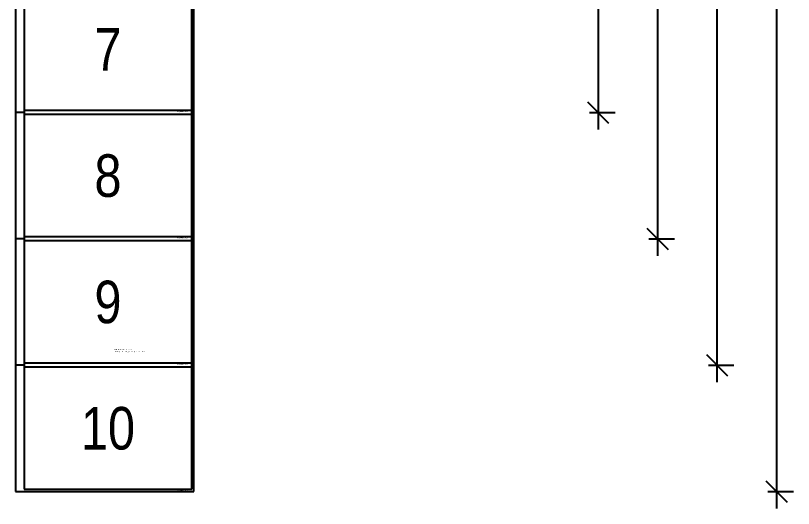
# Model space of a CAD drawing. Header units: millimetres. Extents: x -15055 to 45773, y -75250 to 3488.
# Drawn here: x 0 to 45773, y -75250 to -46281 of the extents above; entities that cross this region are included whole.
import ezdxf
from ezdxf.enums import TextEntityAlignment as Align

# ---------------------------------------------------------------- set-up
doc = ezdxf.new("R2010")
doc.units = ezdxf.units.MM
doc.layers.get('Defpoints').update_dxf_attribs({"color": 251, "lineweight": 15})
for name, color, linetype in [('11', 7, 'Continuous'), ('12', 7, 'Continuous'), ('8', 7, 'Continuous')]:
    doc.layers.add(name, color=color, linetype=linetype)
doc.layers.add('Размеры', color=40, linetype='Continuous', lineweight=13)
doc.styles.add('Arial Narrow', font='ARIALN.TTF', dxfattribs={"height": 0.2})
doc.styles.add('ГОСТ 2.304', font='ARIALN.TTF')
doc.dimstyles.new('СПДС', dxfattribs={"dimscale": 25, "dimtxt": 2.5, "dimasz": 2.5, "dimexe": 2, "dimexo": 0.625, "dimgap": 1, "dimtad": 1, "dimdec": 0, "dimtxsty": 'ГОСТ 2.304', "dimblk": 'OBLIQUE', "dimcen": 2.5, "dimdle": 2, "dimadec": 0, "dimazin": 2, "dimtfac": 0.75, "dimtdec": 0, "dimtix": 1, "dimtmove": 1, "dimatfit": 2, "dimfxl": 1, "dimfxlon": 1, "dimtfill": 1, "dimtolj": 1, "dimarcsym": 1})

# ---------------------------------------------------------------- blocks, each defined once
blk = doc.blocks.new('Unknown-465645809-1266')
at = {"layer": '11'}
for p, q in [((420, 1782), (0, 1782)), ((0, 1782), (0, -1188)), ((415, 1777), (20, 1777)), ((20, 1777), (20, -1183)), ((415, -1183), (415, 1777)), ((420, -1188), (420, 1782)), ((0, -1188), (420, -1188)), ((20, -1183), (415, -1183))]:
    blk.add_line(p, q, dxfattribs=at)
blk = doc.blocks.new('Рамки листов столбцом')
at = {"layer": '12'}
for p, q in [((500, -51850), (10375, -51850)), ((10375, -52100), (500, -52100)), ((500, -59275), (10375, -59275)), ((10375, -59525), (500, -59525)), ((500, -66700), (10375, -66700)), ((10375, -66950), (500, -66950))]:
    blk.add_line(p, q, dxfattribs=at)
at = {"layer": 'Размеры', "lineweight": -3, "ltscale": 25}
for p, q in [((500, -51975), (0, -51975)), ((500, -59400), (0, -59400)), ((500, -66825), (0, -66825))]:
    blk.add_line(p, q, dxfattribs=at)
at = {"xscale": 24.99998352055623, "yscale": 24.99998352055623, "zscale": 24.99998352055623}
blk.add_blockref('Unknown-465645809-1266', (0, -44550), dxfattribs=at)
at = {"layer": '12', "style": 'Arial Narrow'}
for p in [(9500, -51950), (9500, -59375), (9500, -66800), (9500, -74225)]:
    blk.add_text('Формат: A3', height=83.5, dxfattribs=at).set_placement(p)
at = {"layer": '8', "style": 'Arial Narrow'}
for s, p in [('1. Общие данные см. лист 2.', (5778, -65947)), ('2. Размеры на узлах даны по наружным граням.', (5778, -66056))]:
    blk.add_text(s, height=59.65, dxfattribs=at).set_placement(p)
blk = doc.blocks.new('_Oblique')
at = {"color": 0, "linetype": 'ByBlock', "lineweight": -2}
blk.add_line((-0.5, -0.5), (0.5, 0.5), dxfattribs=at)
blk = doc.blocks.new('*D10108')
at = {"layer": 'Defpoints', "color": 0, "lineweight": -3, "ltscale": 25, "transparency": 16777216}
for p in [(10500, 0), (10375, -51975), (34273, -51975)]:
    blk.add_point(p, dxfattribs=at)
at = {"layer": 'Размеры', "color": 0, "lineweight": -2, "ltscale": 25, "transparency": 16777216}
for p, q in [((34273, 1000), (34273, -52975)), ((33773, 0), (35273, 0)), ((33773, -51975), (35273, -51975))]:
    blk.add_line(p, q, dxfattribs=at)
at = {"layer": 'Размеры', "color": 0, "lineweight": -2, "ltscale": 25, "transparency": 16777216, "xscale": 1250, "yscale": 1250, "zscale": 1250}
for p, rotation in [((34273, 0), 90), ((34273, -51975), 270)]:
    blk.add_blockref('_Oblique', p, dxfattribs=dict(at, rotation=rotation))
at = {"layer": 'Размеры', "color": 0, "lineweight": -3, "ltscale": 25, "transparency": 16777216, "insert": (33135, -25987), "char_height": 1250, "attachment_point": 5, "rotation": 90, "style": 'ГОСТ 2.304', "bg_fill": 3, "box_fill_scale": 1.1, "bg_fill_color": 256, "bg_fill_true_color": 13158600, "bg_fill_transparency": 0}
blk.add_mtext('\\A1;51975', dxfattribs=at)
blk = doc.blocks.new('*D10109')
at = {"layer": 'Defpoints', "color": 0, "lineweight": -3, "ltscale": 25, "transparency": 16777216}
for p in [(10500, 0), (10375, -59400), (37773, -59400)]:
    blk.add_point(p, dxfattribs=at)
at = {"layer": 'Размеры', "color": 0, "lineweight": -2, "ltscale": 25, "transparency": 16777216}
for p, q in [((37773, 1000), (37773, -60400)), ((37273, 0), (38773, 0)), ((37273, -59400), (38773, -59400))]:
    blk.add_line(p, q, dxfattribs=at)
at = {"layer": 'Размеры', "color": 0, "lineweight": -2, "ltscale": 25, "transparency": 16777216, "xscale": 1250, "yscale": 1250, "zscale": 1250}
for p, rotation in [((37773, 0), 90), ((37773, -59400), 270)]:
    blk.add_blockref('_Oblique', p, dxfattribs=dict(at, rotation=rotation))
at = {"layer": 'Размеры', "color": 0, "lineweight": -3, "ltscale": 25, "transparency": 16777216, "insert": (36635, -29700), "char_height": 1250, "attachment_point": 5, "rotation": 90, "style": 'ГОСТ 2.304', "bg_fill": 3, "box_fill_scale": 1.1, "bg_fill_color": 256, "bg_fill_true_color": 13158600, "bg_fill_transparency": 0}
blk.add_mtext('\\A1;59400', dxfattribs=at)
blk = doc.blocks.new('*D10110')
at = {"layer": 'Defpoints', "color": 0, "lineweight": -3, "ltscale": 25, "transparency": 16777216}
for p in [(10500, 0), (10375, -66825), (41273, -66825)]:
    blk.add_point(p, dxfattribs=at)
at = {"layer": 'Размеры', "color": 0, "lineweight": -2, "ltscale": 25, "transparency": 16777216}
for p, q in [((41273, 1000), (41273, -67825)), ((40773, 0), (42273, 0)), ((40773, -66825), (42273, -66825))]:
    blk.add_line(p, q, dxfattribs=at)
at = {"layer": 'Размеры', "color": 0, "lineweight": -2, "ltscale": 25, "transparency": 16777216, "xscale": 1250, "yscale": 1250, "zscale": 1250}
for p, rotation in [((41273, 0), 90), ((41273, -66825), 270)]:
    blk.add_blockref('_Oblique', p, dxfattribs=dict(at, rotation=rotation))
at = {"layer": 'Размеры', "color": 0, "lineweight": -3, "ltscale": 25, "transparency": 16777216, "insert": (40135, -33412), "char_height": 1250, "attachment_point": 5, "rotation": 90, "style": 'ГОСТ 2.304', "bg_fill": 3, "box_fill_scale": 1.1, "bg_fill_color": 256, "bg_fill_true_color": 13158600, "bg_fill_transparency": 0}
blk.add_mtext('\\A1;66825', dxfattribs=at)
blk = doc.blocks.new('*D10111')
at = {"layer": 'Defpoints', "color": 0, "lineweight": -3, "ltscale": 25, "transparency": 16777216}
for p in [(10500, 0), (10500, -74250), (44773, -74250)]:
    blk.add_point(p, dxfattribs=at)
at = {"layer": 'Размеры', "color": 0, "lineweight": -2, "ltscale": 25, "transparency": 16777216}
for p, q in [((44773, 1000), (44773, -75250)), ((44273, 0), (45773, 0)), ((44273, -74250), (45773, -74250))]:
    blk.add_line(p, q, dxfattribs=at)
at = {"layer": 'Размеры', "color": 0, "lineweight": -2, "ltscale": 25, "transparency": 16777216, "xscale": 1250, "yscale": 1250, "zscale": 1250}
for p, rotation in [((44773, 0), 90), ((44773, -74250), 270)]:
    blk.add_blockref('_Oblique', p, dxfattribs=dict(at, rotation=rotation))
at = {"layer": 'Размеры', "color": 0, "lineweight": -3, "ltscale": 25, "transparency": 16777216, "insert": (43635, -37125), "char_height": 1250, "attachment_point": 5, "rotation": 90, "style": 'ГОСТ 2.304', "bg_fill": 3, "box_fill_scale": 1.1, "bg_fill_color": 256, "bg_fill_true_color": 13158600, "bg_fill_transparency": 0}
blk.add_mtext('\\A1;74250', dxfattribs=at)

msp = doc.modelspace()

# ---------------------------------------------------------------- block references
at = {"layer": 'Размеры', "lineweight": -3}
msp.add_blockref('Рамки листов столбцом', (0, 0), dxfattribs=at)

# ---------------------------------------------------------------- next in the draw order: texts
at = {"layer": 'Размеры', "linetype": 'Continuous', "lineweight": -3, "ltscale": 500, "style": 'ГОСТ 2.304'}
for s, p in [('7', (5437.5, -48262.5)), ('8', (5437.5, -55687.5)), ('9', (5437.5, -63112.5)), ('10', (5437.5, -70537.5))]:
    msp.add_text(s, height=2500, dxfattribs=at).set_placement(p, align=Align.MIDDLE_CENTER)

# ---------------------------------------------------------------- next in the draw order: dimensions: what is measured, and where the dimension line sits
at = {"layer": 'Размеры', "lineweight": -3, "ltscale": 25}
dim = msp.add_linear_dim(base=(34272.8, -51975), p1=(10500, 0), p2=(10375, -51975), angle=90, dimstyle='СПДС', override={"dimscale": 500}, dxfattribs=at)
dim.commit()
dim.dimension.update_dxf_attribs({"geometry": '*D10108', "text_midpoint": (33134.6, -25987.5)})

# ---------------------------------------------------------------- next in the draw order: dimensions: what is measured, and where the dimension line sits
dim = msp.add_linear_dim(base=(37772.8, -59400), p1=(10500, 0), p2=(10375, -59400), angle=90, dimstyle='СПДС', override={"dimscale": 500}, dxfattribs=at)
dim.commit()
dim.dimension.update_dxf_attribs({"geometry": '*D10109', "text_midpoint": (36634.6, -29700)})

# ---------------------------------------------------------------- next in the draw order: dimensions: what is measured, and where the dimension line sits
dim = msp.add_linear_dim(base=(41272.8, -66825), p1=(10500, 0), p2=(10375, -66825), angle=90, dimstyle='СПДС', override={"dimscale": 500}, dxfattribs=at)
dim.commit()
dim.dimension.update_dxf_attribs({"geometry": '*D10110', "text_midpoint": (40134.6, -33412.5)})

# ---------------------------------------------------------------- next in the draw order: dimensions: what is measured, and where the dimension line sits
dim = msp.add_linear_dim(base=(44772.8, -74250), p1=(10500, 0), p2=(10500, -74250), angle=90, dimstyle='СПДС', override={"dimscale": 500}, dxfattribs=at)
dim.commit()
dim.dimension.update_dxf_attribs({"geometry": '*D10111', "text_midpoint": (43634.6, -37125)})

doc.saveas('drawing.dxf')
